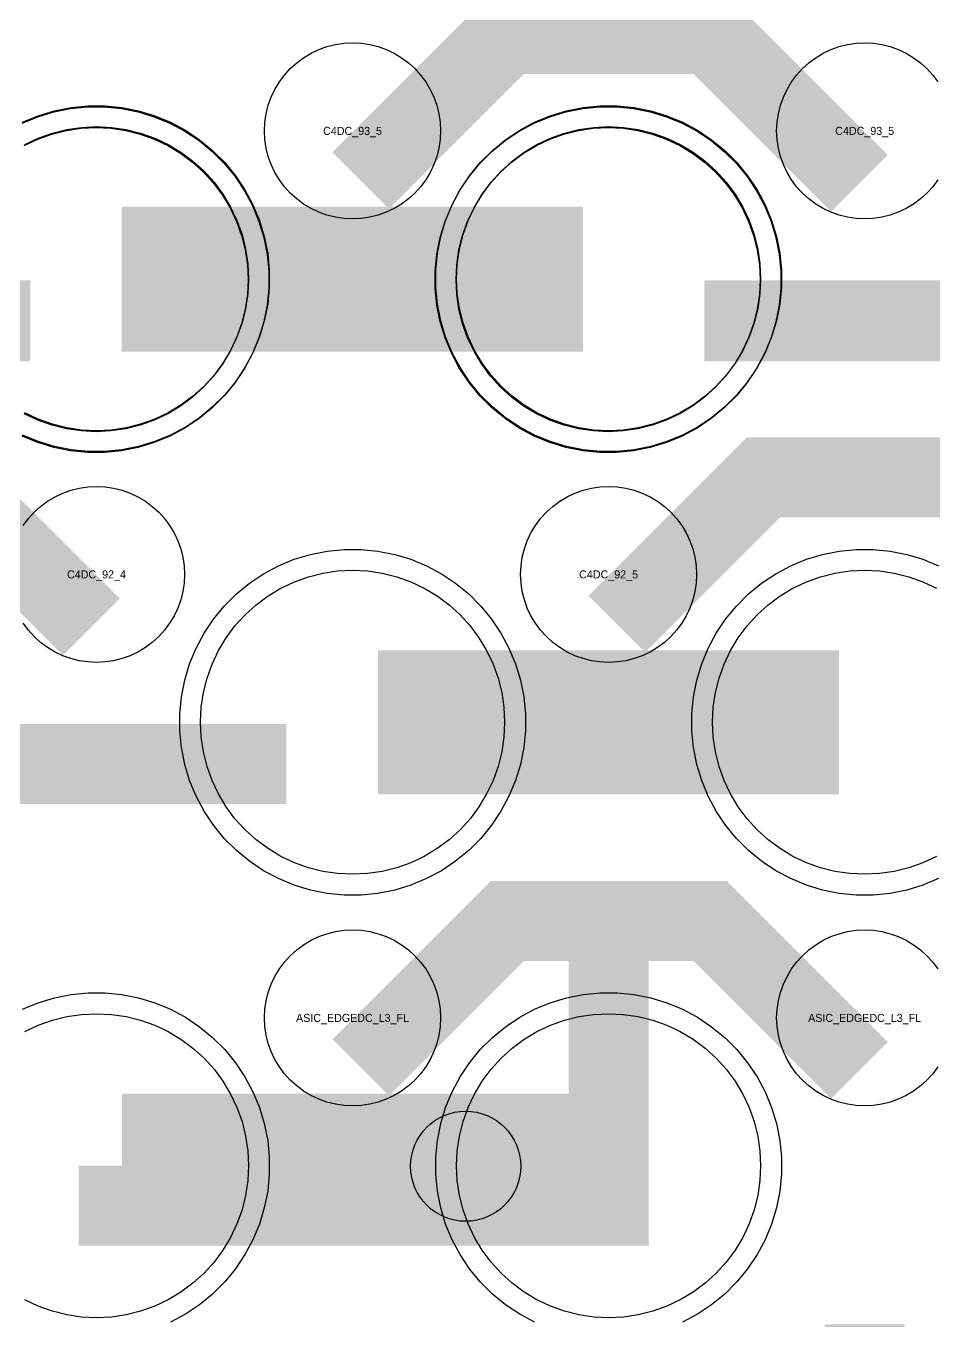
# Model space of a CAD drawing. Extents: x -11880 to 11880, y -14992 to 14992.
# Drawn here: x -10502.1 to -10218.3, y -2278.8 to -1874.1 of the extents above; entities that cross this region are included whole.
import ezdxf
from ezdxf.enums import TextEntityAlignment as Align

# ---------------------------------------------------------------- set-up
doc = ezdxf.new("R2010")
doc.units = 0
doc.header["$MEASUREMENT"] = 0
for name, color, linetype in [('GDS_775_DT_237', 138, 'CONTINUOUS'), ('RDL1_FS', 34, 'CONTINUOUS'), ('RDL_BS', 160, 'CONTINUOUS')]:
    doc.layers.add(name, color=color, linetype=linetype)

msp = doc.modelspace()

# ---------------------------------------------------------------- linework, layer by layer
at = {"layer": 'RDL1_FS', "color": 241, "true_color": 0xf7abae}
msp.add_lwpolyline([(-10502.544, -1911.487), (-10498.33, -1909.495), (-10493.94, -1907.923), (-10489.417, -1906.791), (-10484.806, -1906.107), (-10480.149, -1905.878), (-10475.492, -1906.107), (-10470.881, -1906.791), (-10466.358, -1907.923), (-10461.968, -1909.495), (-10457.754, -1911.487), (-10453.754, -1913.885), (-10450.009, -1916.663), (-10446.555, -1919.793), (-10443.425, -1923.247), (-10440.647, -1926.992), (-10438.249, -1930.992), (-10436.257, -1935.206), (-10434.685, -1939.596), (-10433.553, -1944.119), (-10432.869, -1948.73), (-10432.64, -1953.387), (-10432.869, -1958.044), (-10433.553, -1962.655), (-10434.685, -1967.178), (-10436.257, -1971.568), (-10438.249, -1975.782), (-10440.647, -1979.782), (-10443.425, -1983.527), (-10446.555, -1986.981), (-10450.009, -1990.111), (-10453.754, -1992.889), (-10457.754, -1995.287), (-10461.968, -1997.279), (-10466.358, -1998.851), (-10470.881, -1999.983), (-10475.492, -2000.667), (-10480.149, -2000.896), (-10484.806, -2000.667), (-10489.417, -1999.983), (-10493.94, -1998.851), (-10498.33, -1997.279), (-10502.544, -1995.287)], dxfattribs=at)
at = {"layer": 'RDL1_FS'}
for points in [[(-10502.395, -1911.205), (-10498.181, -1909.213), (-10493.791, -1907.641), (-10489.268, -1906.509), (-10484.657, -1905.825), (-10480, -1905.596), (-10475.343, -1905.825), (-10470.732, -1906.509), (-10466.209, -1907.641), (-10461.819, -1909.213), (-10457.605, -1911.205), (-10453.605, -1913.603), (-10449.86, -1916.381), (-10446.406, -1919.511), (-10443.276, -1922.965), (-10440.498, -1926.71), (-10438.1, -1930.71), (-10436.108, -1934.924), (-10434.536, -1939.314), (-10433.404, -1943.837), (-10432.72, -1948.448), (-10432.491, -1953.105), (-10432.72, -1957.762), (-10433.404, -1962.373), (-10434.536, -1966.896), (-10436.108, -1971.286), (-10438.1, -1975.5), (-10440.498, -1979.5), (-10443.276, -1983.245), (-10446.406, -1986.699), (-10449.86, -1989.829), (-10453.605, -1992.607), (-10457.605, -1995.005), (-10461.819, -1996.997), (-10466.209, -1998.569), (-10470.732, -1999.701), (-10475.343, -2000.385), (-10480, -2000.614), (-10484.657, -2000.385), (-10489.268, -1999.701), (-10493.791, -1998.569), (-10498.181, -1996.997), (-10502.395, -1995.005)], [(-10217.605, -2133.57), (-10221.819, -2135.562), (-10226.209, -2137.134), (-10230.732, -2138.266), (-10235.343, -2138.95), (-10240, -2139.179), (-10244.657, -2138.95), (-10249.268, -2138.266), (-10253.791, -2137.134), (-10258.181, -2135.562), (-10262.395, -2133.57), (-10266.395, -2131.172), (-10270.14, -2128.394), (-10273.594, -2125.264), (-10276.724, -2121.81), (-10279.502, -2118.065), (-10281.9, -2114.065), (-10283.892, -2109.851), (-10285.464, -2105.461), (-10286.596, -2100.938), (-10287.28, -2096.327), (-10287.509, -2091.67), (-10287.28, -2087.013), (-10286.596, -2082.402), (-10285.464, -2077.879), (-10283.892, -2073.489), (-10281.9, -2069.275), (-10279.502, -2065.275), (-10276.724, -2061.53), (-10273.594, -2058.076), (-10270.14, -2054.946), (-10266.395, -2052.168), (-10262.395, -2049.77), (-10258.181, -2047.778), (-10253.791, -2046.206), (-10249.268, -2045.074), (-10244.657, -2044.39), (-10240, -2044.161), (-10235.343, -2044.39), (-10230.732, -2045.074), (-10226.209, -2046.206), (-10221.819, -2047.778), (-10217.605, -2049.77)], [(-10502.395, -2188.335), (-10498.181, -2186.343), (-10493.791, -2184.771), (-10489.268, -2183.639), (-10484.657, -2182.955), (-10480, -2182.726), (-10475.343, -2182.955), (-10470.732, -2183.639), (-10466.209, -2184.771), (-10461.819, -2186.343), (-10457.605, -2188.335), (-10453.605, -2190.733), (-10449.86, -2193.511), (-10446.406, -2196.641), (-10443.276, -2200.095), (-10440.498, -2203.84), (-10438.1, -2207.84), (-10436.108, -2212.054), (-10434.536, -2216.444), (-10433.404, -2220.967), (-10432.72, -2225.578), (-10432.491, -2230.235), (-10432.72, -2234.892), (-10433.404, -2239.503), (-10434.536, -2244.026), (-10436.108, -2248.416), (-10438.1, -2252.63), (-10440.498, -2256.63), (-10443.276, -2260.375), (-10446.406, -2263.829), (-10449.86, -2266.959), (-10453.605, -2269.737), (-10457.605, -2272.135), (-10461.819, -2274.127), (-10466.209, -2275.699), (-10470.732, -2276.831), (-10475.343, -2277.515), (-10480, -2277.744), (-10484.657, -2277.515), (-10489.268, -2276.831), (-10493.791, -2275.699), (-10498.181, -2274.127), (-10502.395, -2272.135)]]:
    msp.add_lwpolyline(points, dxfattribs=at)
at = {"layer": 'RDL1_FS', "color": 241, "true_color": 0xf7abae}
msp.add_lwpolyline([(-10320.149, -2000.896), (-10324.806, -2000.667), (-10329.417, -1999.983), (-10333.94, -1998.851), (-10338.33, -1997.279), (-10342.544, -1995.287), (-10346.544, -1992.889), (-10350.289, -1990.111), (-10353.743, -1986.981), (-10356.873, -1983.527), (-10359.651, -1979.782), (-10362.049, -1975.782), (-10364.041, -1971.568), (-10365.613, -1967.178), (-10366.745, -1962.655), (-10367.429, -1958.044), (-10367.658, -1953.387), (-10367.429, -1948.73), (-10366.745, -1944.119), (-10365.613, -1939.596), (-10364.041, -1935.206), (-10362.049, -1930.992), (-10359.651, -1926.992), (-10356.873, -1923.247), (-10353.743, -1919.793), (-10350.289, -1916.663), (-10346.544, -1913.885), (-10342.544, -1911.487), (-10338.33, -1909.495), (-10333.94, -1907.923), (-10329.417, -1906.791), (-10324.806, -1906.107), (-10320.149, -1905.878), (-10315.492, -1906.107), (-10310.881, -1906.791), (-10306.358, -1907.923), (-10301.968, -1909.495), (-10297.754, -1911.487), (-10293.754, -1913.885), (-10290.009, -1916.663), (-10286.555, -1919.793), (-10283.425, -1923.247), (-10280.647, -1926.992), (-10278.249, -1930.992), (-10276.257, -1935.206), (-10274.685, -1939.596), (-10273.553, -1944.119), (-10272.869, -1948.73), (-10272.64, -1953.387), (-10272.869, -1958.044), (-10273.553, -1962.655), (-10274.685, -1967.178), (-10276.257, -1971.568), (-10278.249, -1975.782), (-10280.647, -1979.782), (-10283.425, -1983.527), (-10286.555, -1986.981), (-10290.009, -1990.111), (-10293.754, -1992.889), (-10297.754, -1995.287), (-10301.968, -1997.279), (-10306.358, -1998.851), (-10310.881, -1999.983), (-10315.492, -2000.667)], close=True, dxfattribs=at)
at = {"layer": 'RDL1_FS'}
for points in [[(-10320, -2000.614), (-10324.657, -2000.385), (-10329.268, -1999.701), (-10333.791, -1998.569), (-10338.181, -1996.997), (-10342.395, -1995.005), (-10346.395, -1992.607), (-10350.14, -1989.829), (-10353.594, -1986.699), (-10356.724, -1983.245), (-10359.502, -1979.5), (-10361.9, -1975.5), (-10363.892, -1971.286), (-10365.464, -1966.896), (-10366.596, -1962.373), (-10367.28, -1957.762), (-10367.509, -1953.105), (-10367.28, -1948.448), (-10366.596, -1943.837), (-10365.464, -1939.314), (-10363.892, -1934.924), (-10361.9, -1930.71), (-10359.502, -1926.71), (-10356.724, -1922.965), (-10353.594, -1919.511), (-10350.14, -1916.381), (-10346.395, -1913.603), (-10342.395, -1911.205), (-10338.181, -1909.213), (-10333.791, -1907.641), (-10329.268, -1906.509), (-10324.657, -1905.825), (-10320, -1905.596), (-10315.343, -1905.825), (-10310.732, -1906.509), (-10306.209, -1907.641), (-10301.819, -1909.213), (-10297.605, -1911.205), (-10293.605, -1913.603), (-10289.86, -1916.381), (-10286.406, -1919.511), (-10283.276, -1922.965), (-10280.498, -1926.71), (-10278.1, -1930.71), (-10276.108, -1934.924), (-10274.536, -1939.314), (-10273.404, -1943.837), (-10272.72, -1948.448), (-10272.491, -1953.105), (-10272.72, -1957.762), (-10273.404, -1962.373), (-10274.536, -1966.896), (-10276.108, -1971.286), (-10278.1, -1975.5), (-10280.498, -1979.5), (-10283.276, -1983.245), (-10286.406, -1986.699), (-10289.86, -1989.829), (-10293.605, -1992.607), (-10297.605, -1995.005), (-10301.819, -1996.997), (-10306.209, -1998.569), (-10310.732, -1999.701), (-10315.343, -2000.385)], [(-10400, -2139.179), (-10404.657, -2138.95), (-10409.268, -2138.266), (-10413.791, -2137.134), (-10418.181, -2135.562), (-10422.395, -2133.57), (-10426.395, -2131.172), (-10430.14, -2128.394), (-10433.594, -2125.264), (-10436.724, -2121.81), (-10439.502, -2118.065), (-10441.9, -2114.065), (-10443.892, -2109.851), (-10445.464, -2105.461), (-10446.596, -2100.938), (-10447.28, -2096.327), (-10447.509, -2091.67), (-10447.28, -2087.013), (-10446.596, -2082.402), (-10445.464, -2077.879), (-10443.892, -2073.489), (-10441.9, -2069.275), (-10439.502, -2065.275), (-10436.724, -2061.53), (-10433.594, -2058.076), (-10430.14, -2054.946), (-10426.395, -2052.168), (-10422.395, -2049.77), (-10418.181, -2047.778), (-10413.791, -2046.206), (-10409.268, -2045.074), (-10404.657, -2044.39), (-10400, -2044.161), (-10395.343, -2044.39), (-10390.732, -2045.074), (-10386.209, -2046.206), (-10381.819, -2047.778), (-10377.605, -2049.77), (-10373.605, -2052.168), (-10369.86, -2054.946), (-10366.406, -2058.076), (-10363.276, -2061.53), (-10360.498, -2065.275), (-10358.1, -2069.275), (-10356.108, -2073.489), (-10354.536, -2077.879), (-10353.404, -2082.402), (-10352.72, -2087.013), (-10352.491, -2091.67), (-10352.72, -2096.327), (-10353.404, -2100.938), (-10354.536, -2105.461), (-10356.108, -2109.851), (-10358.1, -2114.065), (-10360.498, -2118.065), (-10363.276, -2121.81), (-10366.406, -2125.264), (-10369.86, -2128.394), (-10373.605, -2131.172), (-10377.605, -2133.57), (-10381.819, -2135.562), (-10386.209, -2137.134), (-10390.732, -2138.266), (-10395.343, -2138.95)], [(-10320, -2277.744), (-10324.657, -2277.515), (-10329.268, -2276.831), (-10333.791, -2275.699), (-10338.181, -2274.127), (-10342.395, -2272.135), (-10346.395, -2269.737), (-10350.14, -2266.959), (-10353.594, -2263.829), (-10356.724, -2260.375), (-10359.502, -2256.63), (-10361.9, -2252.63), (-10363.892, -2248.416), (-10365.464, -2244.026), (-10366.596, -2239.503), (-10367.28, -2234.892), (-10367.509, -2230.235), (-10367.28, -2225.578), (-10366.596, -2220.967), (-10365.464, -2216.444), (-10363.892, -2212.054), (-10361.9, -2207.84), (-10359.502, -2203.84), (-10356.724, -2200.095), (-10353.594, -2196.641), (-10350.14, -2193.511), (-10346.395, -2190.733), (-10342.395, -2188.335), (-10338.181, -2186.343), (-10333.791, -2184.771), (-10329.268, -2183.639), (-10324.657, -2182.955), (-10320, -2182.726), (-10315.343, -2182.955), (-10310.732, -2183.639), (-10306.209, -2184.771), (-10301.819, -2186.343), (-10297.605, -2188.335), (-10293.605, -2190.733), (-10289.86, -2193.511), (-10286.406, -2196.641), (-10283.276, -2200.095), (-10280.498, -2203.84), (-10278.1, -2207.84), (-10276.108, -2212.054), (-10274.536, -2216.444), (-10273.404, -2220.967), (-10272.72, -2225.578), (-10272.491, -2230.235), (-10272.72, -2234.892), (-10273.404, -2239.503), (-10274.536, -2244.026), (-10276.108, -2248.416), (-10278.1, -2252.63), (-10280.498, -2256.63), (-10283.276, -2260.375), (-10286.406, -2263.829), (-10289.86, -2266.959), (-10293.605, -2269.737), (-10297.605, -2272.135), (-10301.819, -2274.127), (-10306.209, -2275.699), (-10310.732, -2276.831), (-10315.343, -2277.515)]]:
    msp.add_lwpolyline(points, close=True, dxfattribs=at)
at = {"layer": 'RDL1_FS', "color": 241, "true_color": 0xf7abae}
for points in [[(-10472.147, -1953.387, 45, 45, 0), (-10400.147, -1953.387, 45, 45, 0)], [(-10400.147, -1953.387, 45, 45, 0), (-10328.147, -1953.387, 45, 45, 0)]]:
    msp.add_lwpolyline(points, format="xyseb", dxfattribs=at)
at = {"layer": 'RDL1_FS'}
for points in [[(-10471.998, -1953.105, 45, 45, 0), (-10399.998, -1953.105, 45, 45, 0)], [(-10399.998, -1953.105, 45, 45, 0), (-10327.998, -1953.105, 45, 45, 0)], [(-10391.998, -2091.67, 45, 45, 0), (-10319.998, -2091.67, 45, 45, 0)], [(-10319.998, -2091.67, 45, 45, 0), (-10247.998, -2091.67, 45, 45, 0)], [(-10471.998, -2230.235, 45, 45, 0), (-10399.998, -2230.235, 45, 45, 0)], [(-10399.998, -2230.235, 45, 45, 0), (-10327.998, -2230.235, 45, 45, 0)]]:
    msp.add_lwpolyline(points, format="xyseb", dxfattribs=at)
msp.add_circle((-10364.655, -2230.393), 17.2, dxfattribs=at)
at = {"layer": 'RDL_BS'}
for points in [[(-10397.438, -1922.419, 25, 25, 0), (-10351.623, -1876.604, 25, 25, 0), (-10318.07, -1876.604, 25, 25, 0)], [(-10241.599, -1923.318, 25, 25, 0), (-10288.313, -1876.604, 25, 25, 0), (-10318.071, -1876.604, 25, 25, 0)], [(-10609.984, -1966.118, 25, 25, 0), (-10500.719, -1966.118, 25, 25, 0)], [(-10289.984, -1966.118, 25, 25, 0), (-10180.719, -1966.118, 25, 25, 0)], [(-10481.599, -2061.883, 25, 25, 0), (-10528.313, -2015.169, 25, 25, 0), (-10558.071, -2015.169, 25, 25, 0)], [(-10317.438, -2060.984, 25, 25, 0), (-10271.623, -2015.169, 25, 25, 0), (-10238.07, -2015.169, 25, 25, 0)], [(-10161.599, -2061.883, 25, 25, 0), (-10208.313, -2015.169, 25, 25, 0), (-10238.071, -2015.169, 25, 25, 0)], [(-10529.984, -2104.683, 25, 25, 0), (-10420.719, -2104.683, 25, 25, 0)], [(-10209.984, -2104.683, 25, 25, 0), (-10100.719, -2104.683, 25, 25, 0)], [(-10320, -2255.235, 25, 25, 0), (-10320, -2141.234, 25, 25, 0)], [(-10397.438, -2199.549, 25, 25, 0), (-10351.623, -2153.734, 25, 25, 0), (-10318.07, -2153.734, 25, 25, 0)], [(-10241.599, -2200.448, 25, 25, 0), (-10288.313, -2153.734, 25, 25, 0), (-10318.071, -2153.734, 25, 25, 0)], [(-10485.603, -2242.735, 25, 25, 0), (-10307.5, -2242.735, 25, 25, 0)], [(-10240, -2393.8, 25, 25, 0), (-10240, -2279.799, 25, 25, 0)]]:
    msp.add_lwpolyline(points, format="xyseb", dxfattribs=at)
for points in [[(-10400, -1934.411), (-10402.693, -1934.279), (-10405.365, -1933.883), (-10407.984, -1933.226), (-10410.519, -1932.319), (-10412.956, -1931.167), (-10415.28, -1929.774), (-10417.443, -1928.171), (-10419.442, -1926.359), (-10421.254, -1924.36), (-10422.857, -1922.197), (-10424.25, -1919.873), (-10425.402, -1917.436), (-10426.309, -1914.901), (-10426.966, -1912.282), (-10427.362, -1909.61), (-10427.494, -1906.917), (-10427.362, -1904.224), (-10426.966, -1901.552), (-10426.309, -1898.933), (-10425.402, -1896.398), (-10424.25, -1893.961), (-10422.857, -1891.637), (-10421.254, -1889.474), (-10419.442, -1887.475), (-10417.443, -1885.663), (-10415.28, -1884.06), (-10412.956, -1882.667), (-10410.519, -1881.515), (-10407.984, -1880.608), (-10405.365, -1879.951), (-10402.693, -1879.555), (-10400, -1879.423), (-10397.307, -1879.555), (-10394.635, -1879.951), (-10392.016, -1880.608), (-10389.481, -1881.515), (-10387.044, -1882.667), (-10384.72, -1884.06), (-10382.557, -1885.663), (-10380.558, -1887.475), (-10378.746, -1889.474), (-10377.143, -1891.637), (-10375.75, -1893.961), (-10374.598, -1896.398), (-10373.691, -1898.933), (-10373.034, -1901.552), (-10372.638, -1904.224), (-10372.506, -1906.917), (-10372.638, -1909.61), (-10373.034, -1912.282), (-10373.691, -1914.901), (-10374.598, -1917.436), (-10375.75, -1919.873), (-10377.143, -1922.197), (-10378.746, -1924.36), (-10380.558, -1926.359), (-10382.557, -1928.171), (-10384.72, -1929.774), (-10387.044, -1931.167), (-10389.481, -1932.319), (-10392.016, -1933.226), (-10394.635, -1933.883), (-10397.307, -1934.279)], [(-10322.644, -2007.105), (-10327.938, -2006.588), (-10333.165, -2005.542), (-10338.205, -2004.011), (-10343.115, -2001.98), (-10347.777, -1999.488), (-10352.191, -1996.541), (-10356.292, -1993.179), (-10360.074, -1989.397), (-10363.436, -1985.296), (-10366.383, -1980.882), (-10368.875, -1976.22), (-10370.906, -1971.31), (-10372.437, -1966.27), (-10373.483, -1961.043), (-10374, -1955.749), (-10374, -1950.461), (-10373.483, -1945.167), (-10372.437, -1939.94), (-10370.906, -1934.9), (-10368.875, -1929.99), (-10366.383, -1925.328), (-10363.436, -1920.914), (-10360.074, -1916.813), (-10356.292, -1913.031), (-10352.191, -1909.669), (-10347.777, -1906.722), (-10343.115, -1904.23), (-10338.205, -1902.199), (-10333.165, -1900.668), (-10327.938, -1899.622), (-10322.644, -1899.105), (-10317.356, -1899.105), (-10312.062, -1899.622), (-10306.835, -1900.668), (-10301.795, -1902.199), (-10296.885, -1904.23), (-10292.223, -1906.722), (-10287.809, -1909.669), (-10283.708, -1913.031), (-10279.926, -1916.813), (-10276.564, -1920.914), (-10273.617, -1925.328), (-10271.125, -1929.99), (-10269.094, -1934.9), (-10267.563, -1939.94), (-10266.517, -1945.167), (-10266, -1950.461), (-10266, -1955.749), (-10266.517, -1961.043), (-10267.563, -1966.27), (-10269.094, -1971.31), (-10271.125, -1976.22), (-10273.617, -1980.882), (-10276.564, -1985.296), (-10279.926, -1989.397), (-10283.708, -1993.179), (-10287.809, -1996.541), (-10292.223, -1999.488), (-10296.885, -2001.98), (-10301.795, -2004.011), (-10306.835, -2005.542), (-10312.062, -2006.588), (-10317.356, -2007.105)], [(-10320, -2072.976), (-10322.693, -2072.844), (-10325.365, -2072.448), (-10327.984, -2071.791), (-10330.519, -2070.884), (-10332.956, -2069.732), (-10335.28, -2068.339), (-10337.443, -2066.736), (-10339.442, -2064.924), (-10341.254, -2062.925), (-10342.857, -2060.762), (-10344.25, -2058.438), (-10345.402, -2056.001), (-10346.309, -2053.466), (-10346.966, -2050.847), (-10347.362, -2048.175), (-10347.494, -2045.482), (-10347.362, -2042.789), (-10346.966, -2040.117), (-10346.309, -2037.498), (-10345.402, -2034.963), (-10344.25, -2032.526), (-10342.857, -2030.202), (-10341.254, -2028.039), (-10339.442, -2026.04), (-10337.443, -2024.228), (-10335.28, -2022.625), (-10332.956, -2021.232), (-10330.519, -2020.08), (-10327.984, -2019.173), (-10325.365, -2018.516), (-10322.693, -2018.12), (-10320, -2017.988), (-10317.307, -2018.12), (-10314.635, -2018.516), (-10312.016, -2019.173), (-10309.481, -2020.08), (-10307.044, -2021.232), (-10304.72, -2022.625), (-10302.557, -2024.228), (-10300.558, -2026.04), (-10298.746, -2028.039), (-10297.143, -2030.202), (-10295.75, -2032.526), (-10294.598, -2034.963), (-10293.691, -2037.498), (-10293.034, -2040.117), (-10292.638, -2042.789), (-10292.506, -2045.482), (-10292.638, -2048.175), (-10293.034, -2050.847), (-10293.691, -2053.466), (-10294.598, -2056.001), (-10295.75, -2058.438), (-10297.143, -2060.762), (-10298.746, -2062.925), (-10300.558, -2064.924), (-10302.557, -2066.736), (-10304.72, -2068.339), (-10307.044, -2069.732), (-10309.481, -2070.884), (-10312.016, -2071.791), (-10314.635, -2072.448), (-10317.307, -2072.844)], [(-10402.644, -2145.67), (-10407.938, -2145.153), (-10413.165, -2144.107), (-10418.205, -2142.576), (-10423.115, -2140.545), (-10427.777, -2138.053), (-10432.191, -2135.106), (-10436.292, -2131.744), (-10440.074, -2127.962), (-10443.436, -2123.861), (-10446.383, -2119.447), (-10448.875, -2114.785), (-10450.906, -2109.875), (-10452.437, -2104.835), (-10453.483, -2099.608), (-10454, -2094.314), (-10454, -2089.026), (-10453.483, -2083.732), (-10452.437, -2078.505), (-10450.906, -2073.465), (-10448.875, -2068.555), (-10446.383, -2063.893), (-10443.436, -2059.479), (-10440.074, -2055.378), (-10436.292, -2051.596), (-10432.191, -2048.234), (-10427.777, -2045.287), (-10423.115, -2042.795), (-10418.205, -2040.764), (-10413.165, -2039.233), (-10407.938, -2038.187), (-10402.644, -2037.67), (-10397.356, -2037.67), (-10392.062, -2038.187), (-10386.835, -2039.233), (-10381.795, -2040.764), (-10376.885, -2042.795), (-10372.223, -2045.287), (-10367.809, -2048.234), (-10363.708, -2051.596), (-10359.926, -2055.378), (-10356.564, -2059.479), (-10353.617, -2063.893), (-10351.125, -2068.555), (-10349.094, -2073.465), (-10347.563, -2078.505), (-10346.517, -2083.732), (-10346, -2089.026), (-10346, -2094.314), (-10346.517, -2099.608), (-10347.563, -2104.835), (-10349.094, -2109.875), (-10351.125, -2114.785), (-10353.617, -2119.447), (-10356.564, -2123.861), (-10359.926, -2127.962), (-10363.708, -2131.744), (-10367.809, -2135.106), (-10372.223, -2138.053), (-10376.885, -2140.545), (-10381.795, -2142.576), (-10386.835, -2144.107), (-10392.062, -2145.153), (-10397.356, -2145.67)], [(-10400, -2211.541), (-10402.693, -2211.409), (-10405.365, -2211.013), (-10407.984, -2210.356), (-10410.519, -2209.449), (-10412.956, -2208.297), (-10415.28, -2206.904), (-10417.443, -2205.301), (-10419.442, -2203.489), (-10421.254, -2201.49), (-10422.857, -2199.327), (-10424.25, -2197.003), (-10425.402, -2194.566), (-10426.309, -2192.031), (-10426.966, -2189.412), (-10427.362, -2186.74), (-10427.494, -2184.047), (-10427.362, -2181.354), (-10426.966, -2178.682), (-10426.309, -2176.063), (-10425.402, -2173.528), (-10424.25, -2171.091), (-10422.857, -2168.767), (-10421.254, -2166.604), (-10419.442, -2164.605), (-10417.443, -2162.793), (-10415.28, -2161.19), (-10412.956, -2159.797), (-10410.519, -2158.645), (-10407.984, -2157.738), (-10405.365, -2157.081), (-10402.693, -2156.685), (-10400, -2156.553), (-10397.307, -2156.685), (-10394.635, -2157.081), (-10392.016, -2157.738), (-10389.481, -2158.645), (-10387.044, -2159.797), (-10384.72, -2161.19), (-10382.557, -2162.793), (-10380.558, -2164.605), (-10378.746, -2166.604), (-10377.143, -2168.767), (-10375.75, -2171.091), (-10374.598, -2173.528), (-10373.691, -2176.063), (-10373.034, -2178.682), (-10372.638, -2181.354), (-10372.506, -2184.047), (-10372.638, -2186.74), (-10373.034, -2189.412), (-10373.691, -2192.031), (-10374.598, -2194.566), (-10375.75, -2197.003), (-10377.143, -2199.327), (-10378.746, -2201.49), (-10380.558, -2203.489), (-10382.557, -2205.301), (-10384.72, -2206.904), (-10387.044, -2208.297), (-10389.481, -2209.449), (-10392.016, -2210.356), (-10394.635, -2211.013), (-10397.307, -2211.409)]]:
    msp.add_lwpolyline(points, close=True, dxfattribs=at)
for points in [[(-10217.143, -1922.197), (-10218.746, -1924.36), (-10220.558, -1926.359), (-10222.557, -1928.171), (-10224.72, -1929.774), (-10227.044, -1931.167), (-10229.481, -1932.319), (-10232.016, -1933.226), (-10234.635, -1933.883), (-10237.307, -1934.279), (-10240, -1934.411), (-10242.693, -1934.279), (-10245.365, -1933.883), (-10247.984, -1933.226), (-10250.519, -1932.319), (-10252.956, -1931.167), (-10255.28, -1929.774), (-10257.443, -1928.171), (-10259.442, -1926.359), (-10261.254, -1924.36), (-10262.857, -1922.197), (-10264.25, -1919.873), (-10265.402, -1917.436), (-10266.309, -1914.901), (-10266.966, -1912.282), (-10267.362, -1909.61), (-10267.494, -1906.917), (-10267.362, -1904.224), (-10266.966, -1901.552), (-10266.309, -1898.933), (-10265.402, -1896.398), (-10264.25, -1893.961), (-10262.857, -1891.637), (-10261.254, -1889.474), (-10259.442, -1887.475), (-10257.443, -1885.663), (-10255.28, -1884.06), (-10252.956, -1882.667), (-10250.519, -1881.515), (-10247.984, -1880.608), (-10245.365, -1879.951), (-10242.693, -1879.555), (-10240, -1879.423), (-10237.307, -1879.555), (-10234.635, -1879.951), (-10232.016, -1880.608), (-10229.481, -1881.515), (-10227.044, -1882.667), (-10224.72, -1884.06), (-10222.557, -1885.663), (-10220.558, -1887.475), (-10218.746, -1889.474), (-10217.143, -1891.637)], [(-10503.115, -1904.23), (-10498.205, -1902.199), (-10493.165, -1900.668), (-10487.938, -1899.622), (-10482.644, -1899.105), (-10477.356, -1899.105), (-10472.062, -1899.622), (-10466.835, -1900.668), (-10461.795, -1902.199), (-10456.885, -1904.23), (-10452.223, -1906.722), (-10447.809, -1909.669), (-10443.708, -1913.031), (-10439.926, -1916.813), (-10436.564, -1920.914), (-10433.617, -1925.328), (-10431.125, -1929.99), (-10429.094, -1934.9), (-10427.563, -1939.94), (-10426.517, -1945.167), (-10426, -1950.461), (-10426, -1955.749), (-10426.517, -1961.043), (-10427.563, -1966.27), (-10429.094, -1971.31), (-10431.125, -1976.22), (-10433.617, -1980.882), (-10436.564, -1985.296), (-10439.926, -1989.397), (-10443.708, -1993.179), (-10447.809, -1996.541), (-10452.223, -1999.488), (-10456.885, -2001.98), (-10461.795, -2004.011), (-10466.835, -2005.542), (-10472.062, -2006.588), (-10477.356, -2007.105), (-10482.644, -2007.105), (-10487.938, -2006.588), (-10493.165, -2005.542), (-10498.205, -2004.011), (-10503.115, -2001.98)], [(-10502.857, -2030.202), (-10501.254, -2028.039), (-10499.442, -2026.04), (-10497.443, -2024.228), (-10495.28, -2022.625), (-10492.956, -2021.232), (-10490.519, -2020.08), (-10487.984, -2019.173), (-10485.365, -2018.516), (-10482.693, -2018.12), (-10480, -2017.988), (-10477.307, -2018.12), (-10474.635, -2018.516), (-10472.016, -2019.173), (-10469.481, -2020.08), (-10467.044, -2021.232), (-10464.72, -2022.625), (-10462.557, -2024.228), (-10460.558, -2026.04), (-10458.746, -2028.039), (-10457.143, -2030.202), (-10455.75, -2032.526), (-10454.598, -2034.963), (-10453.691, -2037.498), (-10453.034, -2040.117), (-10452.638, -2042.789), (-10452.506, -2045.482), (-10452.638, -2048.175), (-10453.034, -2050.847), (-10453.691, -2053.466), (-10454.598, -2056.001), (-10455.75, -2058.438), (-10457.143, -2060.762), (-10458.746, -2062.925), (-10460.558, -2064.924), (-10462.557, -2066.736), (-10464.72, -2068.339), (-10467.044, -2069.732), (-10469.481, -2070.884), (-10472.016, -2071.791), (-10474.635, -2072.448), (-10477.307, -2072.844), (-10480, -2072.976), (-10482.693, -2072.844), (-10485.365, -2072.448), (-10487.984, -2071.791), (-10490.519, -2070.884), (-10492.956, -2069.732), (-10495.28, -2068.339), (-10497.443, -2066.736), (-10499.442, -2064.924), (-10501.254, -2062.925), (-10502.857, -2060.762)], [(-10216.885, -2140.545), (-10221.795, -2142.576), (-10226.835, -2144.107), (-10232.062, -2145.153), (-10237.356, -2145.67), (-10242.644, -2145.67), (-10247.938, -2145.153), (-10253.165, -2144.107), (-10258.205, -2142.576), (-10263.115, -2140.545), (-10267.777, -2138.053), (-10272.191, -2135.106), (-10276.292, -2131.744), (-10280.074, -2127.962), (-10283.436, -2123.861), (-10286.383, -2119.447), (-10288.875, -2114.785), (-10290.906, -2109.875), (-10292.437, -2104.835), (-10293.483, -2099.608), (-10294, -2094.314), (-10294, -2089.026), (-10293.483, -2083.732), (-10292.437, -2078.505), (-10290.906, -2073.465), (-10288.875, -2068.555), (-10286.383, -2063.893), (-10283.436, -2059.479), (-10280.074, -2055.378), (-10276.292, -2051.596), (-10272.191, -2048.234), (-10267.777, -2045.287), (-10263.115, -2042.795), (-10258.205, -2040.764), (-10253.165, -2039.233), (-10247.938, -2038.187), (-10242.644, -2037.67), (-10237.356, -2037.67), (-10232.062, -2038.187), (-10226.835, -2039.233), (-10221.795, -2040.764), (-10216.885, -2042.795)], [(-10217.143, -2199.327), (-10218.746, -2201.49), (-10220.558, -2203.489), (-10222.557, -2205.301), (-10224.72, -2206.904), (-10227.044, -2208.297), (-10229.481, -2209.449), (-10232.016, -2210.356), (-10234.635, -2211.013), (-10237.307, -2211.409), (-10240, -2211.541), (-10242.693, -2211.409), (-10245.365, -2211.013), (-10247.984, -2210.356), (-10250.519, -2209.449), (-10252.956, -2208.297), (-10255.28, -2206.904), (-10257.443, -2205.301), (-10259.442, -2203.489), (-10261.254, -2201.49), (-10262.857, -2199.327), (-10264.25, -2197.003), (-10265.402, -2194.566), (-10266.309, -2192.031), (-10266.966, -2189.412), (-10267.362, -2186.74), (-10267.494, -2184.047), (-10267.362, -2181.354), (-10266.966, -2178.682), (-10266.309, -2176.063), (-10265.402, -2173.528), (-10264.25, -2171.091), (-10262.857, -2168.767), (-10261.254, -2166.604), (-10259.442, -2164.605), (-10257.443, -2162.793), (-10255.28, -2161.19), (-10252.956, -2159.797), (-10250.519, -2158.645), (-10247.984, -2157.738), (-10245.365, -2157.081), (-10242.693, -2156.685), (-10240, -2156.553), (-10237.307, -2156.685), (-10234.635, -2157.081), (-10232.016, -2157.738), (-10229.481, -2158.645), (-10227.044, -2159.797), (-10224.72, -2161.19), (-10222.557, -2162.793), (-10220.558, -2164.605), (-10218.746, -2166.604), (-10217.143, -2168.767)], [(-10503.115, -2181.36), (-10498.205, -2179.329), (-10493.165, -2177.798), (-10487.938, -2176.752), (-10482.644, -2176.235), (-10477.356, -2176.235), (-10472.062, -2176.752), (-10466.835, -2177.798), (-10461.795, -2179.329), (-10456.885, -2181.36), (-10452.223, -2183.852), (-10447.809, -2186.799), (-10443.708, -2190.161), (-10439.926, -2193.943), (-10436.564, -2198.044), (-10433.617, -2202.458), (-10431.125, -2207.12), (-10429.094, -2212.03), (-10427.563, -2217.07), (-10426.517, -2222.297), (-10426, -2227.591), (-10426, -2232.879), (-10426.517, -2238.173), (-10427.563, -2243.4), (-10429.094, -2248.44), (-10431.125, -2253.35), (-10433.617, -2258.012), (-10436.564, -2262.426), (-10439.926, -2266.527), (-10443.708, -2270.309), (-10447.809, -2273.671), (-10452.223, -2276.618), (-10456.885, -2279.11)], [(-10343.115, -2279.11), (-10347.777, -2276.618), (-10352.191, -2273.671), (-10356.292, -2270.309), (-10360.074, -2266.527), (-10363.436, -2262.426), (-10366.383, -2258.012), (-10368.875, -2253.35), (-10370.906, -2248.44), (-10372.437, -2243.4), (-10373.483, -2238.173), (-10374, -2232.879), (-10374, -2227.591), (-10373.483, -2222.297), (-10372.437, -2217.07), (-10370.906, -2212.03), (-10368.875, -2207.12), (-10366.383, -2202.458), (-10363.436, -2198.044), (-10360.074, -2193.943), (-10356.292, -2190.161), (-10352.191, -2186.799), (-10347.777, -2183.852), (-10343.115, -2181.36), (-10338.205, -2179.329), (-10333.165, -2177.798), (-10327.938, -2176.752), (-10322.644, -2176.235), (-10317.356, -2176.235), (-10312.062, -2176.752), (-10306.835, -2177.798), (-10301.795, -2179.329), (-10296.885, -2181.36), (-10292.223, -2183.852), (-10287.809, -2186.799), (-10283.708, -2190.161), (-10279.926, -2193.943), (-10276.564, -2198.044), (-10273.617, -2202.458), (-10271.125, -2207.12), (-10269.094, -2212.03), (-10267.563, -2217.07), (-10266.517, -2222.297), (-10266, -2227.591), (-10266, -2232.879), (-10266.517, -2238.173), (-10267.563, -2243.4), (-10269.094, -2248.44), (-10271.125, -2253.35), (-10273.617, -2258.012), (-10276.564, -2262.426), (-10279.926, -2266.527), (-10283.708, -2270.309), (-10287.809, -2273.671), (-10292.223, -2276.618), (-10296.885, -2279.11)]]:
    msp.add_lwpolyline(points, dxfattribs=at)
at = {"layer": 'RDL_BS', "color": 241, "true_color": 0xf7abae}
msp.add_lwpolyline([(-10503.264, -1904.512), (-10498.354, -1902.481), (-10493.314, -1900.95), (-10488.087, -1899.904), (-10482.793, -1899.387), (-10477.505, -1899.387), (-10472.211, -1899.904), (-10466.984, -1900.95), (-10461.944, -1902.481), (-10457.034, -1904.512), (-10452.372, -1907.004), (-10447.958, -1909.951), (-10443.857, -1913.313), (-10440.075, -1917.095), (-10436.713, -1921.196), (-10433.766, -1925.61), (-10431.274, -1930.272), (-10429.243, -1935.182), (-10427.712, -1940.222), (-10426.666, -1945.449), (-10426.149, -1950.743), (-10426.149, -1956.031), (-10426.666, -1961.325), (-10427.712, -1966.552), (-10429.243, -1971.592), (-10431.274, -1976.502), (-10433.766, -1981.164), (-10436.713, -1985.578), (-10440.075, -1989.679), (-10443.857, -1993.461), (-10447.958, -1996.823), (-10452.372, -1999.77), (-10457.034, -2002.262), (-10461.944, -2004.293), (-10466.984, -2005.824), (-10472.211, -2006.87), (-10477.505, -2007.387), (-10482.793, -2007.387), (-10488.087, -2006.87), (-10493.314, -2005.824), (-10498.354, -2004.293), (-10503.264, -2002.262)], dxfattribs=at)
msp.add_lwpolyline([(-10322.793, -2007.387), (-10328.087, -2006.87), (-10333.314, -2005.824), (-10338.354, -2004.293), (-10343.264, -2002.262), (-10347.926, -1999.77), (-10352.34, -1996.823), (-10356.441, -1993.461), (-10360.223, -1989.679), (-10363.585, -1985.578), (-10366.532, -1981.164), (-10369.024, -1976.502), (-10371.055, -1971.592), (-10372.586, -1966.552), (-10373.632, -1961.325), (-10374.149, -1956.031), (-10374.149, -1950.743), (-10373.632, -1945.449), (-10372.586, -1940.222), (-10371.055, -1935.182), (-10369.024, -1930.272), (-10366.532, -1925.61), (-10363.585, -1921.196), (-10360.223, -1917.095), (-10356.441, -1913.313), (-10352.34, -1909.951), (-10347.926, -1907.004), (-10343.264, -1904.512), (-10338.354, -1902.481), (-10333.314, -1900.95), (-10328.087, -1899.904), (-10322.793, -1899.387), (-10317.505, -1899.387), (-10312.211, -1899.904), (-10306.984, -1900.95), (-10301.944, -1902.481), (-10297.034, -1904.512), (-10292.372, -1907.004), (-10287.958, -1909.951), (-10283.857, -1913.313), (-10280.075, -1917.095), (-10276.713, -1921.196), (-10273.766, -1925.61), (-10271.274, -1930.272), (-10269.243, -1935.182), (-10267.712, -1940.222), (-10266.666, -1945.449), (-10266.149, -1950.743), (-10266.149, -1956.031), (-10266.666, -1961.325), (-10267.712, -1966.552), (-10269.243, -1971.592), (-10271.274, -1976.502), (-10273.766, -1981.164), (-10276.713, -1985.578), (-10280.075, -1989.679), (-10283.857, -1993.461), (-10287.958, -1996.823), (-10292.372, -1999.77), (-10297.034, -2002.262), (-10301.944, -2004.293), (-10306.984, -2005.824), (-10312.211, -2006.87), (-10317.505, -2007.387)], close=True, dxfattribs=at)
for points in [[(-10610.133, -1966.4, 25, 25, 0), (-10500.868, -1966.4, 25, 25, 0)], [(-10290.133, -1966.4, 25, 25, 0), (-10180.868, -1966.4, 25, 25, 0)]]:
    msp.add_lwpolyline(points, format="xyseb", dxfattribs=at)

# ---------------------------------------------------------------- texts
at = {"layer": 'GDS_775_DT_237'}
for s, p in [('C4DC_93_5', (-10400, -1906.917)), ('C4DC_93_5', (-10400, -1906.917)), ('C4DC_93_5', (-10240, -1906.917)), ('C4DC_93_5', (-10240, -1906.917)), ('C4DC_92_4', (-10480, -2045.482)), ('C4DC_92_4', (-10480, -2045.482)), ('C4DC_92_5', (-10320, -2045.482)), ('C4DC_92_5', (-10320, -2045.482)), ('ASIC_EDGEDC_L3_FL', (-10400, -2184.047)), ('ASIC_EDGEDC_L3_FL', (-10400, -2184.047)), ('ASIC_EDGEDC_L3_FL', (-10240, -2184.047)), ('ASIC_EDGEDC_L3_FL', (-10240, -2184.047))]:
    msp.add_text(s, height=2.5, dxfattribs=at).set_placement(p, align=Align.MIDDLE_CENTER)

doc.saveas('drawing.dxf')
